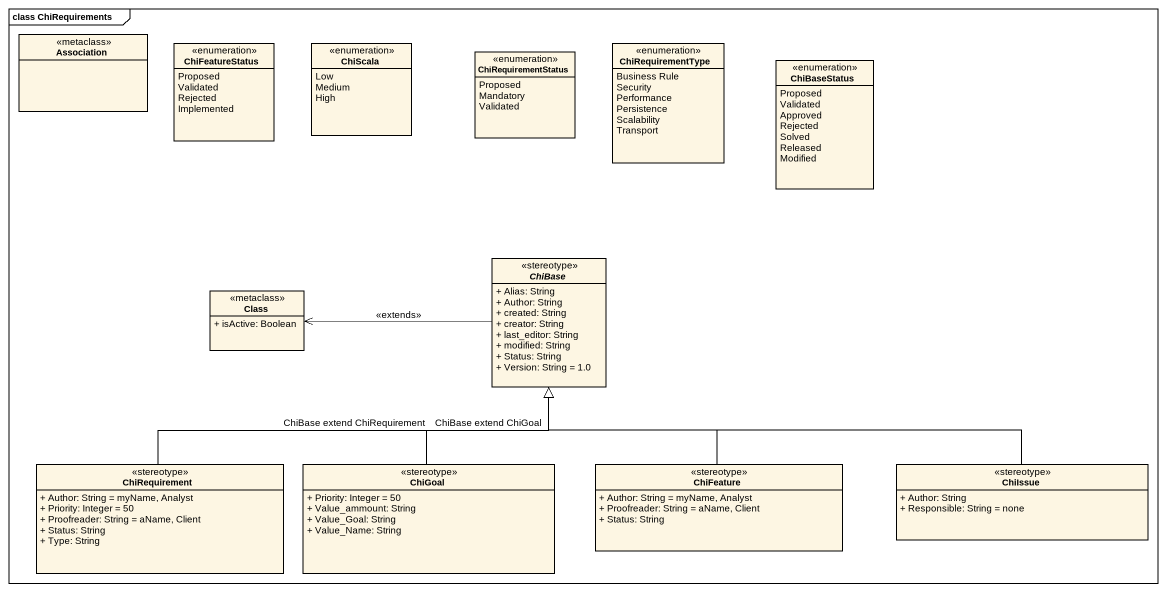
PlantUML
@startuml
mainframe class ChiRequirements
hide circle
hide empty members
skinparam classAttributeIconSize 0
class Association <<metaclass>>
enum ChiFeatureStatus {
  Proposed
  Validated
  Rejected
  Implemented
}
enum ChiScala {
  Low
  Medium
  High
}
enum ChiRequirementStatus {
  Proposed
  Mandatory
  Validated
}
enum ChiRequirementType {
  Business Rule
  Security
  Performance
  Persistence
  Scalability
  Transport
}
enum ChiBaseStatus {
  Proposed
  Validated
  Approved
  Rejected
  Solved
  Released
  Modified
}
class "Class" as Class_ <<metaclass>> {
  + isActive: Boolean
}
abstract class ChiBase <<stereotype>> {
  + Alias: String
  + Author: String
  + created: String
  + creator: String
  + last_editor: String
  + modified: String
  + Status: String
  + Version: String = 1.0
}
class ChiRequirement <<stereotype>> {
  + Author: String = myName, Analyst
  + Priority: Integer = 50
  + Proofreader: String = aName, Client
  + Status: String
  + Type: String
}
class ChiGoal <<stereotype>> {
  + Priority: Integer = 50
  + Value_ammount: String
  + Value_Goal: String
  + Value_Name: String
}
class ChiFeature <<stereotype>> {
  + Author: String = myName, Analyst
  + Proofreader: String = aName, Client
  + Status: String
}
class ChiIssue <<stereotype>> {
  + Author: String
  + Responsible: String = none
}
ChiBase -left-> Class_ : <<extends>>
ChiRequirement -right-|> ChiBase : ChiBase extend ChiRequirement
ChiGoal -up-|> ChiBase : ChiBase extend ChiGoal
ChiFeature -up-|> ChiBase
ChiIssue -left-|> ChiBase
@enduml
